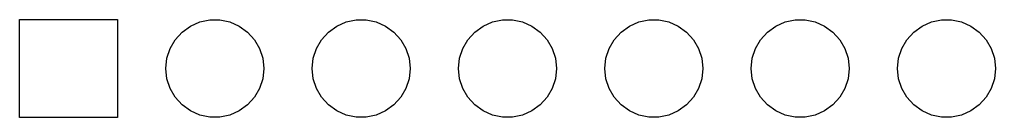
# Model space of a CAD drawing. Extents: x 36.9 to 89.3, y -100.1 to -46.9.
# Drawn here: x 69.24 to 86.18, y -100.1 to -98.4 of the extents above; entities that cross this region are included whole.
import ezdxf

# ---------------------------------------------------------------- set-up
doc = ezdxf.new("R2010")
doc.units = 0
doc.layers.add('BLACK', color=7, linetype='CONTINUOUS')

msp = doc.modelspace()

# ---------------------------------------------------------------- linework, layer by layer
at = {"layer": 'BLACK', "linetype": 'CONTINUOUS'}
for p, q in [((69.24, -100.1), (69.24, -98.4)), ((69.24, -98.4), (70.94, -98.4)), ((70.94, -98.4), (70.94, -100.1)), ((72.367336, -98.441602), (72.541151, -98.404656)), ((72.541151, -98.404656), (72.718849, -98.404656)), ((72.718849, -98.404656), (72.892664, -98.441602)), ((74.907336, -98.441602), (75.081151, -98.404656)), ((75.081151, -98.404656), (75.258849, -98.404656)), ((75.258849, -98.404656), (75.432664, -98.441602)), ((77.447336, -98.441602), (77.621151, -98.404656)), ((77.621151, -98.404656), (77.798849, -98.404656)), ((77.798849, -98.404656), (77.972664, -98.441602)), ((79.987336, -98.441602), (80.161151, -98.404656)), ((80.161151, -98.404656), (80.338849, -98.404656)), ((80.338849, -98.404656), (80.512664, -98.441602)), ((82.527336, -98.441602), (82.701151, -98.404656)), ((82.701151, -98.404656), (82.878849, -98.404656)), ((82.878849, -98.404656), (83.052664, -98.441602)), ((85.067336, -98.441602), (85.241151, -98.404656)), ((85.241151, -98.404656), (85.418849, -98.404656)), ((85.418849, -98.404656), (85.592664, -98.441602)), ((72.061239, -98.618327), (72.205, -98.513878)), ((72.205, -98.513878), (72.367336, -98.441602)), ((72.892664, -98.441602), (73.055, -98.513878)), ((73.055, -98.513878), (73.198761, -98.618327)), ((74.601239, -98.618327), (74.745, -98.513878)), ((74.745, -98.513878), (74.907336, -98.441602)), ((75.432664, -98.441602), (75.595, -98.513878)), ((75.595, -98.513878), (75.738761, -98.618327)), ((77.141239, -98.618327), (77.285, -98.513878)), ((77.285, -98.513878), (77.447336, -98.441602)), ((77.972664, -98.441602), (78.135, -98.513878)), ((78.135, -98.513878), (78.278761, -98.618327)), ((79.681239, -98.618327), (79.825, -98.513878)), ((79.825, -98.513878), (79.987336, -98.441602)), ((80.512664, -98.441602), (80.675, -98.513878)), ((80.675, -98.513878), (80.818761, -98.618327)), ((82.221239, -98.618327), (82.365, -98.513878)), ((82.365, -98.513878), (82.527336, -98.441602)), ((83.052664, -98.441602), (83.215, -98.513878)), ((83.215, -98.513878), (83.358761, -98.618327)), ((84.761239, -98.618327), (84.905, -98.513878)), ((84.905, -98.513878), (85.067336, -98.441602)), ((85.592664, -98.441602), (85.755, -98.513878)), ((85.755, -98.513878), (85.898761, -98.618327)), ((71.853486, -98.904274), (71.942336, -98.750383)), ((71.942336, -98.750383), (72.061239, -98.618327)), ((73.198761, -98.618327), (73.317664, -98.750383)), ((73.317664, -98.750383), (73.406514, -98.904274)), ((74.393486, -98.904274), (74.482336, -98.750383)), ((74.482336, -98.750383), (74.601239, -98.618327)), ((75.738761, -98.618327), (75.857664, -98.750383)), ((75.857664, -98.750383), (75.946514, -98.904274)), ((76.933486, -98.904274), (77.022336, -98.750383)), ((77.022336, -98.750383), (77.141239, -98.618327)), ((78.278761, -98.618327), (78.397664, -98.750383)), ((78.397664, -98.750383), (78.486514, -98.904274)), ((79.473486, -98.904274), (79.562336, -98.750383)), ((79.562336, -98.750383), (79.681239, -98.618327)), ((80.818761, -98.618327), (80.937664, -98.750383)), ((80.937664, -98.750383), (81.026514, -98.904274)), ((82.013486, -98.904274), (82.102336, -98.750383)), ((82.102336, -98.750383), (82.221239, -98.618327)), ((83.358761, -98.618327), (83.477664, -98.750383)), ((83.477664, -98.750383), (83.566514, -98.904274)), ((84.553486, -98.904274), (84.642336, -98.750383)), ((84.642336, -98.750383), (84.761239, -98.618327)), ((85.898761, -98.618327), (86.017664, -98.750383)), ((86.017664, -98.750383), (86.106514, -98.904274)), ((71.798575, -99.073275), (71.853486, -98.904274)), ((73.406514, -98.904274), (73.461425, -99.073275)), ((74.338575, -99.073275), (74.393486, -98.904274)), ((75.946514, -98.904274), (76.001425, -99.073275)), ((76.878575, -99.073275), (76.933486, -98.904274)), ((78.486514, -98.904274), (78.541425, -99.073275)), ((79.418575, -99.073275), (79.473486, -98.904274)), ((81.026514, -98.904274), (81.081425, -99.073275)), ((81.958575, -99.073275), (82.013486, -98.904274)), ((83.566514, -98.904274), (83.621425, -99.073275)), ((84.498575, -99.073275), (84.553486, -98.904274)), ((86.106514, -98.904274), (86.161425, -99.073275)), ((71.78, -99.25), (71.798575, -99.073275)), ((73.461425, -99.073275), (73.48, -99.25)), ((74.32, -99.25), (74.338575, -99.073275)), ((76.001425, -99.073275), (76.02, -99.25)), ((76.86, -99.25), (76.878575, -99.073275)), ((78.541425, -99.073275), (78.56, -99.25)), ((79.4, -99.25), (79.418575, -99.073275)), ((81.081425, -99.073275), (81.1, -99.25)), ((81.94, -99.25), (81.958575, -99.073275)), ((83.621425, -99.073275), (83.64, -99.25)), ((84.48, -99.25), (84.498575, -99.073275)), ((86.161425, -99.073275), (86.18, -99.25)), ((71.798575, -99.426725), (71.78, -99.25)), ((73.48, -99.25), (73.461425, -99.426725)), ((74.338575, -99.426725), (74.32, -99.25)), ((76.02, -99.25), (76.001425, -99.426725)), ((76.878575, -99.426725), (76.86, -99.25)), ((78.56, -99.25), (78.541425, -99.426725)), ((79.418575, -99.426725), (79.4, -99.25)), ((81.1, -99.25), (81.081425, -99.426725)), ((81.958575, -99.426725), (81.94, -99.25)), ((83.64, -99.25), (83.621425, -99.426725)), ((84.498575, -99.426725), (84.48, -99.25)), ((86.18, -99.25), (86.161425, -99.426725)), ((71.853486, -99.595726), (71.798575, -99.426725)), ((73.461425, -99.426725), (73.406514, -99.595726)), ((74.393486, -99.595726), (74.338575, -99.426725)), ((76.001425, -99.426725), (75.946514, -99.595726)), ((76.933486, -99.595726), (76.878575, -99.426725)), ((78.541425, -99.426725), (78.486514, -99.595726)), ((79.473486, -99.595726), (79.418575, -99.426725)), ((81.081425, -99.426725), (81.026514, -99.595726)), ((82.013486, -99.595726), (81.958575, -99.426725)), ((83.621425, -99.426725), (83.566514, -99.595726)), ((84.553486, -99.595726), (84.498575, -99.426725)), ((86.161425, -99.426725), (86.106514, -99.595726)), ((71.942336, -99.749617), (71.853486, -99.595726)), ((73.406514, -99.595726), (73.317664, -99.749617)), ((74.482336, -99.749617), (74.393486, -99.595726)), ((75.946514, -99.595726), (75.857664, -99.749617)), ((77.022336, -99.749617), (76.933486, -99.595726)), ((78.486514, -99.595726), (78.397664, -99.749617)), ((79.562336, -99.749617), (79.473486, -99.595726)), ((81.026514, -99.595726), (80.937664, -99.749617)), ((82.102336, -99.749617), (82.013486, -99.595726)), ((83.566514, -99.595726), (83.477664, -99.749617)), ((84.642336, -99.749617), (84.553486, -99.595726)), ((86.106514, -99.595726), (86.017664, -99.749617)), ((72.061239, -99.881673), (71.942336, -99.749617)), ((73.317664, -99.749617), (73.198761, -99.881673)), ((74.601239, -99.881673), (74.482336, -99.749617)), ((75.857664, -99.749617), (75.738761, -99.881673)), ((77.141239, -99.881673), (77.022336, -99.749617)), ((78.397664, -99.749617), (78.278761, -99.881673)), ((79.681239, -99.881673), (79.562336, -99.749617)), ((80.937664, -99.749617), (80.818761, -99.881673)), ((82.221239, -99.881673), (82.102336, -99.749617)), ((83.477664, -99.749617), (83.358761, -99.881673)), ((84.761239, -99.881673), (84.642336, -99.749617)), ((86.017664, -99.749617), (85.898761, -99.881673)), ((72.205, -99.986122), (72.061239, -99.881673)), ((73.198761, -99.881673), (73.055, -99.986122)), ((74.745, -99.986122), (74.601239, -99.881673)), ((75.738761, -99.881673), (75.595, -99.986122)), ((77.285, -99.986122), (77.141239, -99.881673)), ((78.278761, -99.881673), (78.135, -99.986122)), ((79.825, -99.986122), (79.681239, -99.881673)), ((80.818761, -99.881673), (80.675, -99.986122)), ((82.365, -99.986122), (82.221239, -99.881673)), ((83.358761, -99.881673), (83.215, -99.986122)), ((84.905, -99.986122), (84.761239, -99.881673)), ((85.898761, -99.881673), (85.755, -99.986122)), ((70.94, -100.1), (69.24, -100.1)), ((72.367336, -100.058398), (72.205, -99.986122)), ((72.541151, -100.095344), (72.367336, -100.058398)), ((72.718849, -100.095344), (72.541151, -100.095344)), ((72.892664, -100.058398), (72.718849, -100.095344)), ((73.055, -99.986122), (72.892664, -100.058398)), ((74.907336, -100.058398), (74.745, -99.986122)), ((75.081151, -100.095344), (74.907336, -100.058398)), ((75.258849, -100.095344), (75.081151, -100.095344)), ((75.432664, -100.058398), (75.258849, -100.095344)), ((75.595, -99.986122), (75.432664, -100.058398)), ((77.447336, -100.058398), (77.285, -99.986122)), ((77.621151, -100.095344), (77.447336, -100.058398)), ((77.798849, -100.095344), (77.621151, -100.095344)), ((77.972664, -100.058398), (77.798849, -100.095344)), ((78.135, -99.986122), (77.972664, -100.058398)), ((79.987336, -100.058398), (79.825, -99.986122)), ((80.161151, -100.095344), (79.987336, -100.058398)), ((80.338849, -100.095344), (80.161151, -100.095344)), ((80.512664, -100.058398), (80.338849, -100.095344)), ((80.675, -99.986122), (80.512664, -100.058398)), ((82.527336, -100.058398), (82.365, -99.986122)), ((82.701151, -100.095344), (82.527336, -100.058398)), ((82.878849, -100.095344), (82.701151, -100.095344)), ((83.052664, -100.058398), (82.878849, -100.095344)), ((83.215, -99.986122), (83.052664, -100.058398)), ((85.067336, -100.058398), (84.905, -99.986122)), ((85.241151, -100.095344), (85.067336, -100.058398)), ((85.418849, -100.095344), (85.241151, -100.095344)), ((85.592664, -100.058398), (85.418849, -100.095344)), ((85.755, -99.986122), (85.592664, -100.058398))]:
    msp.add_line(p, q, dxfattribs=at)

doc.saveas('drawing.dxf')
